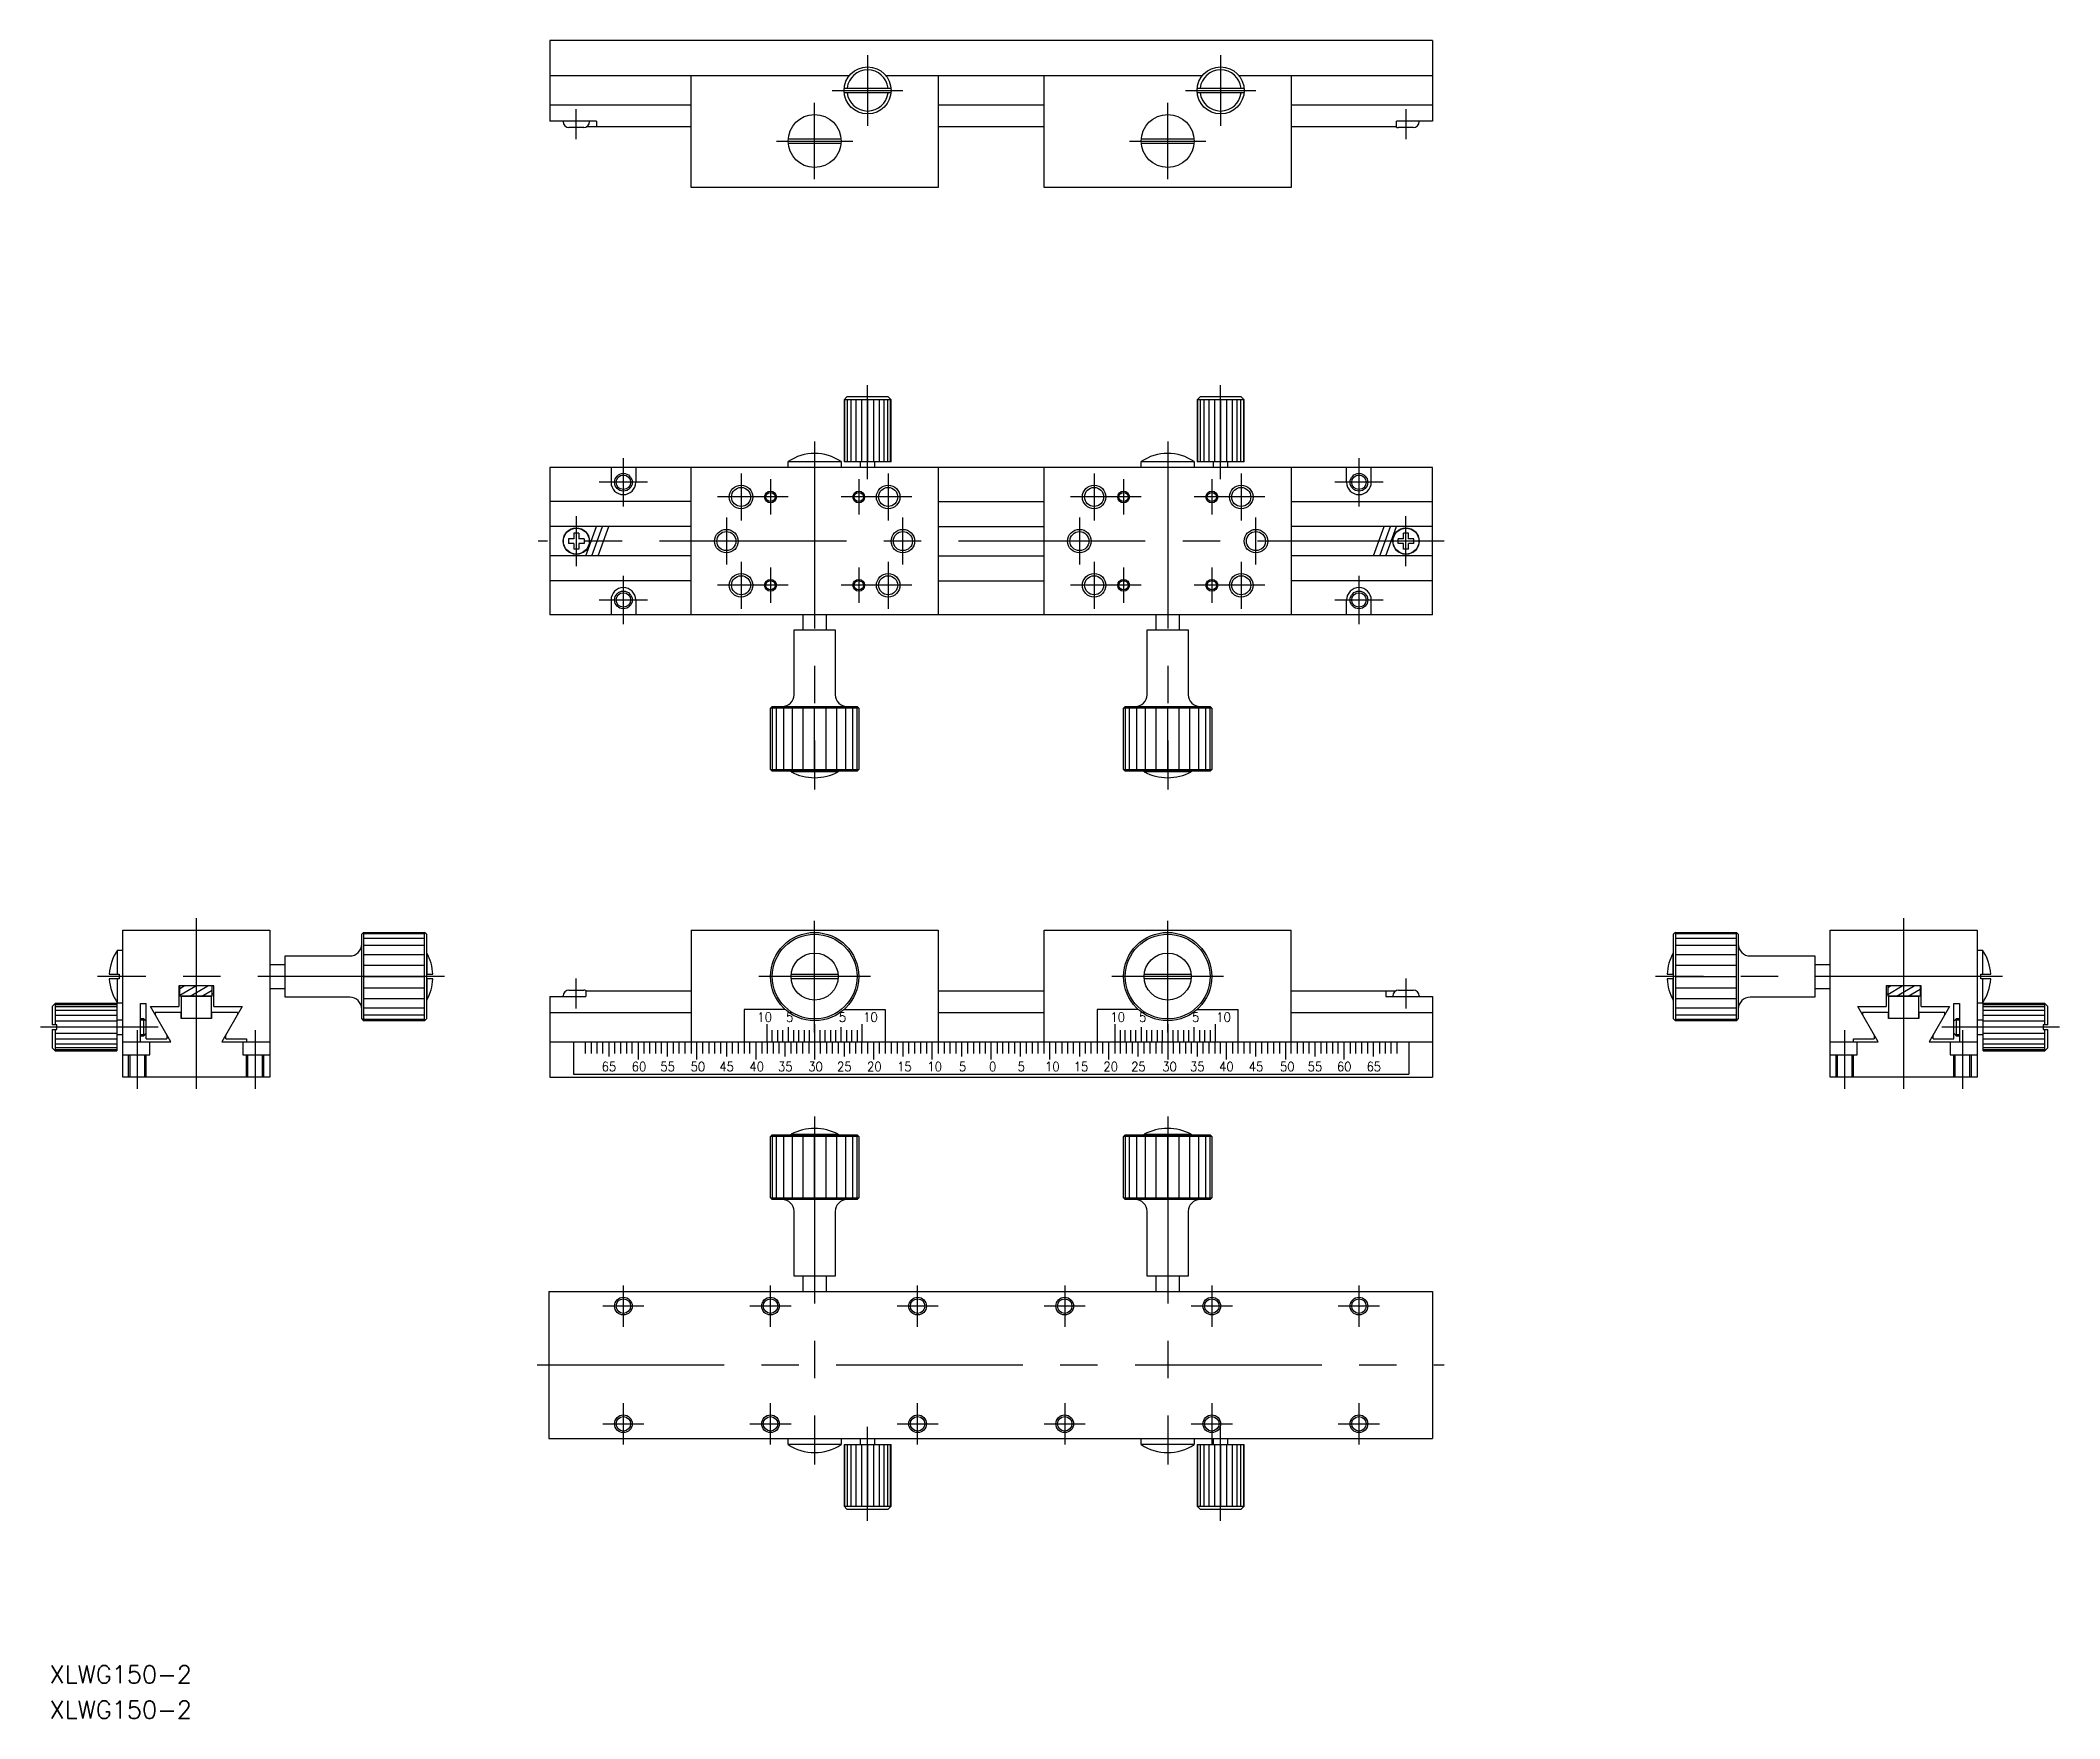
# Model space of a CAD drawing. Extents: x -162 to 182, y -109 to 176.
import ezdxf

# ---------------------------------------------------------------- set-up
doc = ezdxf.new("R2010")
doc.units = 0
doc.linetypes.add('CENTER', pattern=[50.8, 31.75, -6.35, 6.35, -6.35])
doc.linetypes.add('DASHED', pattern=[19.05, 12.7, -6.35])
doc.layers.get('0').update_dxf_attribs({"linetype": 'CONTINUOUS'})
doc.layers.add('CENTER', color=1, linetype='CONTINUOUS')
doc.styles.add('CONVERTER_1', font='txt.shx', dxfattribs={"width": 0.9})
doc.styles.get("Standard").update_dxf_attribs({"font": 'txt.shx', "height": 3, "bigfont": 'bigfont.shx'})

# ---------------------------------------------------------------- blocks, each defined once
blk = doc.blocks.new('*U2')
at = {"color": 7, "linetype": 'CONTINUOUS'}
blk.add_text('XLWG150-2', height=3, dxfattribs=at).set_placement((-160, -103))
blk = doc.blocks.new('*U3')
at = {"color": 7, "linetype": 'CONTINUOUS'}
blk.add_text('XLWG150-2', height=3, dxfattribs=at).set_placement((-160, -109))
blk = doc.blocks.new('*U4')
at = {"color": 7, "linetype": 'CONTINUOUS', "style": 'CONVERTER_1', "width": 0.9}
blk.add_text('65', height=1.6, dxfattribs=at).set_placement((-66.2, 1))
blk = doc.blocks.new('*U5')
at = {"color": 7, "linetype": 'CONTINUOUS', "style": 'CONVERTER_1', "width": 0.9}
blk.add_text('60', height=1.6, dxfattribs=at).set_placement((-61.08, 1))
blk = doc.blocks.new('*U6')
at = {"color": 7, "linetype": 'CONTINUOUS', "style": 'CONVERTER_1', "width": 0.9}
blk.add_text('55', height=1.6, dxfattribs=at).set_placement((-56.2, 1))
blk = doc.blocks.new('*U7')
at = {"color": 7, "linetype": 'CONTINUOUS', "style": 'CONVERTER_1', "width": 0.9}
blk.add_text('50', height=1.6, dxfattribs=at).set_placement((-51.08, 1))
blk = doc.blocks.new('*U8')
at = {"color": 7, "linetype": 'CONTINUOUS', "style": 'CONVERTER_1', "width": 0.9}
blk.add_text('15', height=1.6, dxfattribs=at).set_placement((14.04, 1))
blk = doc.blocks.new('*U9')
at = {"color": 7, "linetype": 'CONTINUOUS', "style": 'CONVERTER_1', "width": 0.9}
blk.add_text('15', height=1.6, dxfattribs=at).set_placement((-15.96, 1))
blk = doc.blocks.new('*U10')
at = {"color": 7, "linetype": 'CONTINUOUS', "style": 'CONVERTER_1', "width": 0.9}
blk.add_text('35', height=1.6, dxfattribs=at).set_placement((-36.2, 1))
blk = doc.blocks.new('*U11')
at = {"color": 7, "linetype": 'CONTINUOUS', "style": 'CONVERTER_1', "width": 0.9}
blk.add_text('40', height=1.6, dxfattribs=at).set_placement((-41.08, 1))
blk = doc.blocks.new('*U12')
at = {"color": 7, "linetype": 'CONTINUOUS', "style": 'CONVERTER_1', "width": 0.9}
blk.add_text('45', height=1.6, dxfattribs=at).set_placement((-46.2, 1))
blk = doc.blocks.new('*U13')
at = {"color": 7, "linetype": 'CONTINUOUS', "style": 'CONVERTER_1', "width": 0.9}
blk.add_text('20', height=1.6, dxfattribs=at).set_placement((-21.08, 1))
blk = doc.blocks.new('*U14')
at = {"color": 7, "linetype": 'CONTINUOUS', "style": 'CONVERTER_1', "width": 0.9}
blk.add_text('25', height=1.6, dxfattribs=at).set_placement((-26.2, 1))
blk = doc.blocks.new('*U15')
at = {"color": 7, "linetype": 'CONTINUOUS', "style": 'CONVERTER_1', "width": 0.9}
blk.add_text('30', height=1.6, dxfattribs=at).set_placement((-31.08, 1))
blk = doc.blocks.new('*U16')
at = {"color": 7, "linetype": 'CONTINUOUS', "style": 'CONVERTER_1', "width": 0.9}
blk.add_text('5', height=1.6, dxfattribs=at).set_placement((-5.48, 1))
blk = doc.blocks.new('*U17')
at = {"color": 7, "linetype": 'CONTINUOUS', "style": 'CONVERTER_1', "width": 0.9}
blk.add_text('10', height=1.6, dxfattribs=at).set_placement((-10.84, 1))
blk = doc.blocks.new('*U18')
at = {"color": 7, "linetype": 'CONTINUOUS', "style": 'CONVERTER_1', "width": 0.9}
blk.add_text('0', height=1.6, dxfattribs=at).set_placement((-0.36, 1))
blk = doc.blocks.new('*U19')
at = {"color": 7, "linetype": 'CONTINUOUS', "style": 'CONVERTER_1', "width": 0.9}
blk.add_text('5', height=1.6, dxfattribs=at).set_placement((4.52, 1))
blk = doc.blocks.new('*U20')
at = {"color": 7, "linetype": 'CONTINUOUS', "style": 'CONVERTER_1', "width": 0.9}
blk.add_text('10', height=1.6, dxfattribs=at).set_placement((9.16, 1))
blk = doc.blocks.new('*U21')
at = {"color": 7, "linetype": 'CONTINUOUS', "style": 'CONVERTER_1', "width": 0.9}
blk.add_text('45', height=1.6, dxfattribs=at).set_placement((43.8, 1))
blk = doc.blocks.new('*U22')
at = {"color": 7, "linetype": 'CONTINUOUS', "style": 'CONVERTER_1', "width": 0.9}
blk.add_text('30', height=1.6, dxfattribs=at).set_placement((29.08, 1))
blk = doc.blocks.new('*U23')
at = {"color": 7, "linetype": 'CONTINUOUS', "style": 'CONVERTER_1', "width": 0.9}
blk.add_text('25', height=1.6, dxfattribs=at).set_placement((23.8, 1))
blk = doc.blocks.new('*U24')
at = {"color": 7, "linetype": 'CONTINUOUS', "style": 'CONVERTER_1', "width": 0.9}
blk.add_text('20', height=1.6, dxfattribs=at).set_placement((19.08, 1))
blk = doc.blocks.new('*U25')
at = {"color": 7, "linetype": 'CONTINUOUS', "style": 'CONVERTER_1', "width": 0.9}
blk.add_text('35', height=1.6, dxfattribs=at).set_placement((33.8, 1))
blk = doc.blocks.new('*U26')
at = {"color": 7, "linetype": 'CONTINUOUS', "style": 'CONVERTER_1', "width": 0.9}
blk.add_text('40', height=1.6, dxfattribs=at).set_placement((38.76, 1))
blk = doc.blocks.new('*U27')
at = {"color": 7, "linetype": 'CONTINUOUS', "style": 'CONVERTER_1', "width": 0.9}
blk.add_text('60', height=1.6, dxfattribs=at).set_placement((58.76, 1))
blk = doc.blocks.new('*U28')
at = {"color": 7, "linetype": 'CONTINUOUS', "style": 'CONVERTER_1', "width": 0.9}
blk.add_text('50', height=1.6, dxfattribs=at).set_placement((49.08, 1))
blk = doc.blocks.new('*U29')
at = {"color": 7, "linetype": 'CONTINUOUS', "style": 'CONVERTER_1', "width": 0.9}
blk.add_text('55', height=1.6, dxfattribs=at).set_placement((53.8, 1))
blk = doc.blocks.new('*U30')
at = {"color": 7, "linetype": 'CONTINUOUS', "style": 'CONVERTER_1', "width": 0.9}
blk.add_text('65', height=1.6, dxfattribs=at).set_placement((63.8, 1))
blk = doc.blocks.new('*U31')
at = {"color": 7, "linetype": 'CONTINUOUS', "style": 'CONVERTER_1', "width": 0.9}
blk.add_text('10', height=1.6, dxfattribs=at).set_placement((-21.74, 9.4))
blk = doc.blocks.new('*U32')
at = {"color": 7, "linetype": 'CONTINUOUS', "style": 'CONVERTER_1', "width": 0.9}
blk.add_text('5', height=1.6, dxfattribs=at).set_placement((-25.88, 9.4))
blk = doc.blocks.new('*U33')
at = {"color": 7, "linetype": 'CONTINUOUS', "style": 'CONVERTER_1', "width": 0.9}
blk.add_text('5', height=1.6, dxfattribs=at).set_placement((-34.88, 9.4))
blk = doc.blocks.new('*U34')
at = {"color": 7, "linetype": 'CONTINUOUS', "style": 'CONVERTER_1', "width": 0.9}
blk.add_text('10', height=1.6, dxfattribs=at).set_placement((-39.74, 9.4))
blk = doc.blocks.new('*U35')
at = {"color": 7, "linetype": 'CONTINUOUS', "style": 'CONVERTER_1', "width": 0.9}
blk.add_text('10', height=1.6, dxfattribs=at).set_placement((20.26, 9.4))
blk = doc.blocks.new('*U36')
at = {"color": 7, "linetype": 'CONTINUOUS', "style": 'CONVERTER_1', "width": 0.9}
blk.add_text('5', height=1.6, dxfattribs=at).set_placement((25.12, 9.4))
blk = doc.blocks.new('*U37')
at = {"color": 7, "linetype": 'CONTINUOUS', "style": 'CONVERTER_1', "width": 0.9}
blk.add_text('5', height=1.6, dxfattribs=at).set_placement((34.12, 9.4))
blk = doc.blocks.new('*U38')
at = {"color": 7, "linetype": 'CONTINUOUS', "style": 'CONVERTER_1', "width": 0.9}
blk.add_text('10', height=1.6, dxfattribs=at).set_placement((38.26, 9.4))

msp = doc.modelspace()

# ---------------------------------------------------------------- linework, layer by layer
at = {"color": 7, "linetype": 'CONTINUOUS'}
for p, q in [((75, 176.19), (-75, 176.19)), ((-75, 176.19), (-75, 162.49)), ((75, 176.19), (75, 162.49)), ((-24.12, 170.19), (-75, 170.19)), ((-51, 151.19), (-51, 170.19)), ((35.88, 170.19), (-17.88, 170.19)), ((-9, 170.19), (-9, 151.19)), ((9, 151.19), (9, 170.19)), ((75, 170.19), (42.12, 170.19)), ((51, 170.19), (51, 151.19)), ((-51, 165.19), (-75, 165.19)), ((-24.98, 168.09), (-17.02, 168.09)), ((-17.02, 167.29), (-24.98, 167.29)), ((9, 165.19), (-9, 165.19)), ((35.02, 168.09), (42.98, 168.09)), ((42.98, 167.29), (35.02, 167.29)), ((75, 165.19), (51, 165.19)), ((-67.09, 162.49), (-75, 162.49)), ((-72.75, 162.39), (-72.75, 162.49)), ((-69.25, 161.39), (-71.75, 161.39)), ((-51, 161.49), (-68.81, 161.49)), ((-68.25, 162.39), (-68.25, 162.49)), ((-67.09, 162.49), (-67.09, 161.49)), ((9, 161.49), (-9, 161.49)), ((68.91, 161.49), (51, 161.49)), ((75, 162.49), (68.91, 162.49)), ((68.91, 161.49), (68.91, 162.49)), ((71.75, 161.39), (69.25, 161.39)), ((72.75, 162.49), (72.75, 162.39)), ((-34.48, 159.49), (-25.52, 159.49)), ((-25.52, 158.69), (-34.48, 158.69)), ((25.52, 159.49), (34.48, 159.49)), ((34.48, 158.69), (25.52, 158.69)), ((-9, 151.19), (-51, 151.19)), ((51, 151.19), (9, 151.19)), ((-25, 115.1), (-24.5, 115.6)), ((-25, 115.1), (-25, 104.6)), ((-17, 115.1), (-25, 115.1)), ((-24.86, 104.6), (-24.86, 115.1)), ((-17.5, 115.6), (-24.5, 115.6)), ((-24.46, 115.1), (-24.46, 104.6)), ((-23.83, 115.1), (-23.83, 104.6)), ((-23, 115.1), (-23, 104.6)), ((-22.04, 115.1), (-22.04, 104.6)), ((-21, 115.1), (-21, 104.6)), ((-19.96, 104.6), (-19.96, 115.1)), ((-19, 104.6), (-19, 115.1)), ((-18.17, 104.6), (-18.17, 115.1)), ((-17.54, 104.6), (-17.54, 115.1)), ((-17.5, 115.6), (-17, 115.1)), ((-17.14, 115.1), (-17.14, 104.6)), ((-17, 104.6), (-17, 115.1)), ((35, 115.1), (35.5, 115.6)), ((35, 115.1), (35, 104.6)), ((43, 115.1), (35, 115.1)), ((35.14, 104.6), (35.14, 115.1)), ((42.5, 115.6), (35.5, 115.6)), ((35.54, 115.1), (35.54, 104.6)), ((36.17, 115.1), (36.17, 104.6)), ((37, 115.1), (37, 104.6)), ((37.96, 115.1), (37.96, 104.6)), ((39, 115.1), (39, 104.6)), ((40.04, 104.6), (40.04, 115.1)), ((41, 104.6), (41, 115.1)), ((41.83, 104.6), (41.83, 115.1)), ((42.46, 104.6), (42.46, 115.1)), ((42.5, 115.6), (43, 115.1)), ((42.86, 115.1), (42.86, 104.6)), ((43, 104.6), (43, 115.1)), ((75, 103.6), (-75, 103.6)), ((-75, 103.6), (-75, 78.6)), ((-64.6, 103.6), (-64.6, 101.1)), ((-60.4, 103.6), (-60.4, 101.1)), ((-51, 78.6), (-51, 103.6)), ((-34.5, 104.61), (-25.5, 104.61)), ((-34.5, 103.6), (-34.5, 104.61)), ((-25.5, 104.61), (-25.5, 103.6)), ((-17, 104.6), (-25, 104.6)), ((-22.22, 103.6), (-22.22, 104.6)), ((-19.77, 103.6), (-19.77, 104.6)), ((-9, 103.6), (-9, 78.6)), ((9, 78.6), (9, 103.6)), ((25.5, 104.61), (34.5, 104.61)), ((25.5, 103.6), (25.5, 104.61)), ((34.5, 104.61), (34.5, 103.6)), ((43, 104.6), (35, 104.6)), ((37.78, 103.6), (37.78, 104.6)), ((40.23, 103.6), (40.23, 104.6)), ((51, 103.6), (51, 78.6)), ((60.4, 101.1), (60.4, 103.6)), ((64.6, 101.1), (64.6, 103.6)), ((75, 78.6), (75, 103.6)), ((-51, 97.85), (-75, 97.85)), ((-9, 97.85), (9, 97.85)), ((51, 97.85), (75, 97.85)), ((-51, 93.6), (-75, 93.6)), ((-68.91, 88.6), (-67.09, 93.6)), ((-67.85, 88.6), (-66.03, 93.6)), ((-66.78, 88.6), (-64.96, 93.6)), ((-9, 93.6), (9, 93.6)), ((75, 93.6), (51, 93.6)), ((64.96, 88.6), (66.78, 93.6)), ((66.03, 88.6), (67.85, 93.6)), ((67.09, 88.6), (68.91, 93.6)), ((-71.85, 91.5), (-71.85, 90.7)), ((-70.9, 91.5), (-71.85, 91.5)), ((-70.9, 90.7), (-71.85, 90.7)), ((-70.1, 92.45), (-70.9, 92.45)), ((-70.9, 92.45), (-70.9, 91.5)), ((-70.9, 90.7), (-70.9, 89.75)), ((-70.1, 89.75), (-70.9, 89.75)), ((-70.1, 92.45), (-70.1, 91.5)), ((-69.15, 91.5), (-70.1, 91.5)), ((-70.1, 90.7), (-70.1, 89.75)), ((-69.15, 90.7), (-70.1, 90.7)), ((-69.15, 91.5), (-69.15, 90.7)), ((70.1, 91.5), (69.15, 91.5)), ((69.15, 90.7), (69.15, 91.5)), ((70.1, 90.7), (69.15, 90.7)), ((70.1, 91.5), (70.1, 92.45)), ((70.9, 92.45), (70.1, 92.45)), ((70.1, 89.75), (70.1, 90.7)), ((70.9, 89.75), (70.1, 89.75)), ((70.9, 91.5), (70.9, 92.45)), ((71.85, 91.5), (70.9, 91.5)), ((70.9, 89.75), (70.9, 90.7)), ((71.85, 90.7), (70.9, 90.7)), ((71.85, 90.7), (71.85, 91.5)), ((-51, 88.6), (-75, 88.6)), ((-9, 88.6), (9, 88.6)), ((75, 88.6), (51, 88.6)), ((-51, 84.35), (-75, 84.35)), ((-9, 84.35), (9, 84.35)), ((75, 84.35), (51, 84.35)), ((-64.6, 81.1), (-64.6, 78.6)), ((-60.4, 81.1), (-60.4, 78.6)), ((60.4, 78.6), (60.4, 81.1)), ((64.6, 78.6), (64.6, 81.1)), ((75, 78.6), (-75, 78.6)), ((-33.5, 65), (-33.5, 76)), ((-33.5, 76), (-26.5, 76)), ((-32, 78.6), (-32, 76)), ((-28, 76), (-28, 78.6)), ((-26.5, 76), (-26.5, 65)), ((26.5, 65), (26.5, 76)), ((26.5, 76), (33.5, 76)), ((28, 78.6), (28, 76)), ((32, 76), (32, 78.6)), ((33.5, 76), (33.5, 65)), ((-37.2, 63), (-37.5, 62.7)), ((-22.5, 62.7), (-37.5, 62.7)), ((-37.5, 52.3), (-37.5, 62.7)), ((-37.24, 62.7), (-37.24, 52.3)), ((-37.2, 63), (-22.8, 63)), ((-36.5, 52.3), (-36.5, 62.7)), ((-35.3, 62.7), (-35.3, 52.3)), ((-33.75, 52.3), (-33.75, 62.7)), ((-31.94, 52.3), (-31.94, 62.7)), ((-30, 52.3), (-30, 62.7)), ((-28.06, 52.3), (-28.06, 62.7)), ((-26.25, 52.3), (-26.25, 62.7)), ((-24.7, 52.3), (-24.7, 62.7)), ((-23.5, 52.3), (-23.5, 62.7)), ((-22.5, 62.7), (-22.8, 63)), ((-22.76, 52.3), (-22.76, 62.7)), ((-22.5, 62.7), (-22.5, 52.3)), ((22.8, 63), (22.5, 62.7)), ((22.5, 52.3), (22.5, 62.7)), ((37.5, 62.7), (22.5, 62.7)), ((22.76, 62.7), (22.76, 52.3)), ((22.8, 63), (37.2, 63)), ((23.5, 52.3), (23.5, 62.7)), ((24.7, 62.7), (24.7, 52.3)), ((26.25, 52.3), (26.25, 62.7)), ((28.06, 52.3), (28.06, 62.7)), ((30, 52.3), (30, 62.7)), ((31.94, 52.3), (31.94, 62.7)), ((33.75, 52.3), (33.75, 62.7)), ((35.3, 52.3), (35.3, 62.7)), ((36.5, 52.3), (36.5, 62.7)), ((37.5, 62.7), (37.2, 63)), ((37.24, 52.3), (37.24, 62.7)), ((37.5, 62.7), (37.5, 52.3)), ((-37.5, 52.3), (-22.5, 52.3)), ((-37.5, 52.3), (-37.2, 52)), ((-22.8, 52), (-37.2, 52)), ((-34, 51.9), (-34, 52)), ((-26, 51.9), (-34, 51.9)), ((-26, 52), (-26, 51.9)), ((-22.5, 52.3), (-22.8, 52)), ((22.5, 52.3), (37.5, 52.3)), ((22.5, 52.3), (22.8, 52)), ((37.2, 52), (22.8, 52)), ((26, 51.9), (26, 52)), ((34, 51.9), (26, 51.9)), ((34, 52), (34, 51.9)), ((37.5, 52.3), (37.2, 52)), ((-147.58, 25), (-122.58, 25)), ((-147.58, 0), (-147.58, 25)), ((-122.58, 25), (-122.58, 0)), ((-106.98, 24.3), (-106.68, 24.6)), ((-106.98, 9.9), (-106.98, 24.3)), ((-106.68, 24.6), (-96.28, 24.6)), ((-106.68, 24.6), (-106.68, 9.6)), ((-96.28, 24.34), (-106.68, 24.34)), ((-96.28, 9.6), (-96.28, 24.6)), ((-95.98, 24.3), (-96.28, 24.6)), ((-95.98, 24.3), (-95.98, 9.9)), ((-51, 25), (-51, 4)), ((-51, 25), (-9, 25)), ((-9, 25), (-9, 4)), ((9, 25), (51, 25)), ((9, 4), (9, 25)), ((51, 4), (51, 25)), ((116.28, 24.6), (115.98, 24.3)), ((115.98, 9.9), (115.98, 24.3)), ((116.28, 24.6), (116.28, 9.6)), ((116.28, 24.6), (126.68, 24.6)), ((126.68, 24.34), (116.28, 24.34)), ((126.68, 9.6), (126.68, 24.6)), ((126.68, 24.6), (126.98, 24.3)), ((126.98, 24.3), (126.98, 9.9)), ((142.58, 0), (142.58, 25)), ((142.58, 25), (167.58, 25)), ((167.58, 25), (167.58, 0)), ((-148.5, 17.5), (-148.5, 21.6)), ((-148.5, 21.6), (-147.58, 21.6)), ((-119.98, 13.6), (-119.98, 20.6)), ((-119.98, 20.6), (-108.98, 20.6)), ((-106.68, 23.6), (-96.28, 23.6)), ((-96.28, 22.4), (-106.68, 22.4)), ((-106.68, 20.85), (-96.28, 20.85)), ((-95.98, 21.1), (-95.88, 21.1)), ((-95.88, 21.1), (-95.88, 17.5)), ((115.88, 17.5), (115.88, 21.1)), ((115.88, 21.1), (115.98, 21.1)), ((116.28, 23.6), (126.68, 23.6)), ((126.68, 22.4), (116.28, 22.4)), ((116.28, 20.85), (126.68, 20.85)), ((128.98, 20.6), (139.98, 20.6)), ((139.98, 20.6), (139.98, 13.6)), ((167.58, 21.6), (168.5, 21.6)), ((168.5, 21.6), (168.5, 17.5)), ((-149.87, 17.5), (-148.18, 17.5)), ((-148.18, 17.5), (-148.18, 16.7)), ((-119.98, 19.1), (-122.58, 19.1)), ((-106.68, 19.04), (-96.28, 19.04)), ((-95.98, 17.5), (-94.89, 17.5)), ((-33.98, 17.5), (-26.02, 17.5)), ((26.02, 17.5), (33.98, 17.5)), ((114.89, 17.5), (115.98, 17.5)), ((116.28, 19.04), (126.68, 19.04)), ((142.58, 19.1), (139.98, 19.1)), ((168.18, 17.5), (169.87, 17.5)), ((168.18, 16.7), (168.18, 17.5)), ((-148.18, 16.7), (-149.87, 16.7)), ((-148.5, 12.6), (-148.5, 16.7)), ((-138.08, 15.5), (-138.08, 12)), ((-132.08, 15.5), (-138.08, 15.5)), ((-137.88, 14.1), (-138.08, 14.1)), ((-137.88, 13.78), (-137.88, 15.5)), ((-132.38, 13.78), (-137.88, 13.78)), ((-137.58, 10), (-137.58, 13.78)), ((-132.58, 13.78), (-132.58, 10)), ((-132.38, 13.78), (-132.38, 15.5)), ((-132.08, 14.1), (-132.38, 14.1)), ((-132.08, 12), (-132.08, 15.5)), ((-122.58, 15.1), (-119.98, 15.1)), ((-106.68, 17.1), (-96.28, 17.1)), ((-106.68, 15.16), (-96.28, 15.16)), ((-94.89, 16.7), (-95.98, 16.7)), ((-95.88, 16.7), (-95.88, 13.1)), ((-72.75, 13.7), (-72.75, 13.8)), ((-71.75, 14.8), (-69.25, 14.8)), ((-68.91, 14.7), (-51, 14.7)), ((-68.91, 14.7), (-68.91, 13.7)), ((-26.02, 16.7), (-33.98, 16.7)), ((-9, 14.7), (9, 14.7)), ((33.98, 16.7), (26.02, 16.7)), ((51, 14.7), (68.81, 14.7)), ((67.09, 14.7), (67.09, 13.7)), ((68.25, 13.8), (68.25, 13.7)), ((69.25, 14.8), (71.75, 14.8)), ((72.75, 13.8), (72.75, 13.7)), ((115.98, 16.7), (114.89, 16.7)), ((115.88, 13.1), (115.88, 16.7)), ((116.28, 17.1), (126.68, 17.1)), ((116.28, 15.16), (126.68, 15.16)), ((139.98, 15.1), (142.58, 15.1)), ((152.08, 15.5), (152.08, 12)), ((158.08, 15.5), (152.08, 15.5)), ((152.38, 14.1), (152.08, 14.1)), ((152.38, 15.5), (152.38, 13.78)), ((157.88, 13.78), (152.38, 13.78)), ((152.58, 10), (152.58, 13.78)), ((157.58, 13.78), (157.58, 10)), ((157.88, 15.5), (157.88, 13.78)), ((158.08, 14.1), (157.88, 14.1)), ((158.08, 12), (158.08, 15.5)), ((169.87, 16.7), (168.18, 16.7)), ((168.5, 16.7), (168.5, 12.6)), ((-159.58, 12), (-159.08, 12.5)), ((-159.58, 12), (-159.58, 8.9)), ((-148.58, 12.5), (-159.08, 12.5)), ((-159.08, 12.5), (-159.08, 8.9)), ((-159.08, 12.36), (-148.58, 12.36)), ((-148.58, 11.96), (-159.08, 11.96)), ((-148.58, 11.33), (-159.08, 11.33)), ((-148.58, 10.5), (-159.08, 10.5)), ((-148.58, 12.5), (-148.58, 4.5)), ((-147.58, 12.6), (-148.5, 12.6)), ((-144.58, 6), (-144.58, 12.5)), ((-144.58, 12.5), (-143.58, 12.5)), ((-143.58, 6.5), (-143.58, 12.5)), ((-139.4, 6), (-142.86, 12)), ((-142.86, 12), (-138.08, 12)), ((-142.08, 11), (-142.08, 10.65)), ((-137.68, 11), (-142.08, 11)), ((-137.68, 10), (-137.68, 11)), ((-132.58, 13.7), (-137.58, 13.7)), ((-128.08, 11), (-132.48, 11)), ((-132.48, 11), (-132.48, 10)), ((-132.08, 12), (-127.31, 12)), ((-127.31, 12), (-130.77, 6)), ((-128.08, 11), (-128.08, 10.65)), ((-108.98, 13.6), (-119.98, 13.6)), ((-106.68, 13.35), (-96.28, 13.35)), ((-106.68, 11.8), (-96.28, 11.8)), ((-106.68, 10.6), (-96.28, 10.6)), ((-95.88, 13.1), (-95.98, 13.1)), ((-75, 13.7), (-75, 0)), ((-75, 13.7), (-68.91, 13.7)), ((-75, 11), (-51, 11)), ((-34.99, 11.5), (-42, 11.5)), ((-42, 11.5), (-42, 4)), ((-25.01, 11.5), (-18, 11.5)), ((-18, 11.5), (-18, 4)), ((-9, 11), (9, 11)), ((18, 11.5), (18, 4)), ((25.01, 11.5), (18, 11.5)), ((34.99, 11.5), (42, 11.5)), ((42, 4), (42, 11.5)), ((51, 11), (75, 11)), ((67.09, 13.7), (75, 13.7)), ((75, 13.7), (75, 0)), ((115.98, 13.1), (115.88, 13.1)), ((116.28, 13.35), (126.68, 13.35)), ((116.28, 11.8), (126.68, 11.8)), ((116.28, 10.6), (126.68, 10.6)), ((139.98, 13.6), (128.98, 13.6)), ((147.31, 12), (152.08, 12)), ((150.77, 6), (147.31, 12)), ((152.48, 11), (148.08, 11)), ((148.08, 11), (148.08, 10.65)), ((152.48, 10), (152.48, 11)), ((157.58, 13.7), (152.58, 13.7)), ((157.68, 11), (157.68, 10)), ((162.08, 11), (157.68, 11)), ((158.08, 12), (162.86, 12)), ((162.86, 12), (159.4, 6)), ((162.08, 10.65), (162.08, 11)), ((163.58, 6.5), (163.58, 12.5)), ((163.58, 12.5), (164.58, 12.5)), ((164.58, 12.5), (164.58, 6)), ((168.5, 12.6), (167.58, 12.6)), ((179.08, 12.5), (168.58, 12.5)), ((168.58, 4.5), (168.58, 12.5)), ((168.58, 12.36), (179.08, 12.36)), ((179.08, 11.96), (168.58, 11.96)), ((179.08, 11.33), (168.58, 11.33)), ((179.08, 10.5), (168.58, 10.5)), ((179.08, 12.5), (179.58, 12)), ((179.08, 8.9), (179.08, 12.5)), ((179.58, 8.9), (179.58, 12)), ((-158.78, 8.9), (-159.58, 8.9)), ((-159.58, 8.1), (-159.58, 5)), ((-159.58, 8.1), (-158.78, 8.1)), ((-148.58, 9.54), (-159.08, 9.54)), ((-159.08, 8.1), (-159.08, 4.5)), ((-159.08, 7.46), (-148.58, 7.46)), ((-158.78, 8.1), (-158.78, 8.9)), ((-148.58, 8.5), (-158.78, 8.5)), ((-148.58, 9.72), (-147.58, 9.72)), ((-148.58, 7.28), (-147.58, 7.28)), ((-144.58, 10), (-144.08, 10)), ((-144.08, 7), (-144.58, 7)), ((-144.08, 10), (-144.08, 7)), ((-144.08, 10), (-143.58, 9.5)), ((-143.58, 7.5), (-144.08, 7)), ((-140.08, 7.19), (-140.08, 6.5)), ((-132.48, 10), (-137.68, 10)), ((-130.08, 6.5), (-130.08, 7.19)), ((-106.98, 9.9), (-106.68, 9.6)), ((-106.68, 9.86), (-96.28, 9.86)), ((-96.28, 9.6), (-106.68, 9.6)), ((-95.98, 9.9), (-96.28, 9.6)), ((-38.1, 9), (-38.1, 6)), ((-37.2, 6), (-37.2, 8)), ((-36.3, 8), (-36.3, 6)), ((-35.4, 6), (-35.4, 8)), ((-34.5, 8.5), (-34.5, 6)), ((-33.6, 8), (-33.6, 6)), ((-32.7, 6), (-32.7, 8)), ((-31.8, 8), (-31.8, 6)), ((-30.9, 6), (-30.9, 8)), ((-30, 9), (-30, 3)), ((-29.1, 8), (-29.1, 6)), ((-28.2, 6), (-28.2, 8)), ((-27.3, 8), (-27.3, 6)), ((-26.4, 6), (-26.4, 8)), ((-25.5, 6), (-25.5, 8.5)), ((-24.6, 8), (-24.6, 6)), ((-23.7, 6), (-23.7, 8)), ((-22.8, 8), (-22.8, 6)), ((-21.9, 6), (-21.9, 9)), ((21, 9), (21, 4)), ((21.9, 8), (21.9, 6)), ((22.8, 6), (22.8, 8)), ((23.7, 8), (23.7, 6)), ((24.6, 6), (24.6, 8)), ((25.5, 8.5), (25.5, 6)), ((26.4, 8), (26.4, 6)), ((27.3, 6), (27.3, 8)), ((28.2, 8), (28.2, 6)), ((29.1, 6), (29.1, 8)), ((30, 9), (30, 3)), ((30.9, 8), (30.9, 6)), ((31.8, 6), (31.8, 8)), ((32.7, 8), (32.7, 6)), ((33.6, 6), (33.6, 8)), ((34.5, 6), (34.5, 8.5)), ((35.4, 8), (35.4, 6)), ((36.3, 6), (36.3, 8)), ((37.2, 8), (37.2, 6)), ((38.1, 6), (38.1, 9)), ((116.28, 9.6), (115.98, 9.9)), ((116.28, 9.86), (126.68, 9.86)), ((126.68, 9.6), (116.28, 9.6)), ((126.68, 9.6), (126.98, 9.9)), ((150.08, 7.19), (150.08, 6.5)), ((157.68, 10), (152.48, 10)), ((160.08, 6.5), (160.08, 7.19)), ((163.58, 9.5), (164.08, 10)), ((164.08, 7), (163.58, 7.5)), ((164.08, 7), (164.08, 10)), ((164.08, 10), (164.58, 10)), ((164.58, 7), (164.08, 7)), ((167.58, 9.72), (168.58, 9.72)), ((167.58, 7.28), (168.58, 7.28)), ((179.08, 9.54), (168.58, 9.54)), ((178.78, 8.5), (168.58, 8.5)), ((168.58, 7.46), (179.08, 7.46)), ((179.58, 8.9), (178.78, 8.9)), ((178.78, 8.9), (178.78, 8.1)), ((178.78, 8.1), (179.58, 8.1)), ((179.08, 4.5), (179.08, 8.1)), ((179.58, 5), (179.58, 8.1)), ((-159.08, 4.5), (-159.58, 5)), ((-159.08, 6.5), (-148.58, 6.5)), ((-159.08, 5.67), (-148.58, 5.67)), ((-159.08, 5.04), (-148.58, 5.04)), ((-148.58, 4.64), (-159.08, 4.64)), ((-159.08, 4.5), (-148.58, 4.5)), ((-147.58, 6), (-139.4, 6)), ((-143.58, 6.5), (-140.08, 6.5)), ((-130.77, 6), (-122.58, 6)), ((-130.08, 6.5), (-126.58, 6.5)), ((-126.58, 6.5), (-126.58, 6)), ((-75, 6), (75, 6)), ((-71, 6), (-71, 0.5)), ((-69, 6), (-69, 4)), ((-68, 6), (-68, 4)), ((-67, 6), (-67, 4)), ((-66, 4), (-66, 6)), ((-65, 6), (-65, 3.5)), ((-64, 6), (-64, 4)), ((-63, 6), (-63, 4)), ((-62, 6), (-62, 4)), ((-61, 4), (-61, 6)), ((-60, 6), (-60, 3)), ((-59, 6), (-59, 4)), ((-58, 4), (-58, 6)), ((-57, 4), (-57, 6)), ((-56, 4), (-56, 6)), ((-55, 3.5), (-55, 6)), ((-54, 4), (-54, 6)), ((-53, 4), (-53, 6)), ((-52, 4), (-52, 6)), ((-50, 3), (-50, 6)), ((-49, 4), (-49, 6)), ((-48, 6), (-48, 4)), ((-47, 6), (-47, 4)), ((-46, 6), (-46, 4)), ((-45, 6), (-45, 3.5)), ((-44, 6), (-44, 4)), ((-43, 6), (-43, 4)), ((-41, 4), (-41, 6)), ((-40, 6), (-40, 3)), ((-39, 6), (-39, 4)), ((-38, 4), (-38, 6)), ((-37, 4), (-37, 6)), ((-36, 4), (-36, 6)), ((-35, 3.5), (-35, 6)), ((-34, 4), (-34, 6)), ((-33, 4), (-33, 6)), ((-32, 4), (-32, 6)), ((-31, 6), (-31, 4)), ((-29, 4), (-29, 6)), ((-28, 6), (-28, 4)), ((-27, 6), (-27, 4)), ((-26, 6), (-26, 4)), ((-25, 6), (-25, 3.5)), ((-24, 4), (-24, 6)), ((-23, 4), (-23, 6)), ((-22, 4), (-22, 6)), ((-21, 6), (-21, 4)), ((-20, 6), (-20, 3)), ((-19, 4), (-19, 6)), ((-17, 6), (-17, 4)), ((-16, 6), (-16, 4)), ((-15, 6), (-15, 3.5)), ((-14, 4), (-14, 6)), ((-13, 6), (-13, 4)), ((-12, 6), (-12, 4)), ((-11, 6), (-11, 4)), ((-10, 3), (-10, 6)), ((-8, 6), (-8, 4)), ((-7, 6), (-7, 4)), ((-6, 6), (-6, 4)), ((-5, 3.5), (-5, 6)), ((-4, 6), (-4, 4)), ((-3, 6), (-3, 4)), ((-2, 6), (-2, 4)), ((-1, 6), (-1, 4)), ((0, 3), (0, 6)), ((1, 6), (1, 4)), ((2, 4), (2, 6)), ((3, 4), (3, 6)), ((4, 4), (4, 6)), ((5, 3.5), (5, 6)), ((6, 4), (6, 6)), ((7, 4), (7, 6)), ((8, 4), (8, 6)), ((10, 3), (10, 6)), ((11, 4), (11, 6)), ((12, 6), (12, 4)), ((13, 6), (13, 4)), ((14, 4), (14, 6)), ((15, 6), (15, 3.5)), ((16, 6), (16, 4)), ((16, 6), (16, 4)), ((17, 4), (17, 6)), ((19, 4), (19, 6)), ((20, 3), (20, 6)), ((22, 4), (22, 6)), ((23, 4), (23, 6)), ((24, 4), (24, 6)), ((25, 3.5), (25, 6)), ((26, 4), (26, 6)), ((27, 4), (27, 6)), ((28, 6), (28, 4)), ((29, 6), (29, 4)), ((31, 4), (31, 6)), ((32, 6), (32, 4)), ((33, 6), (33, 4)), ((34, 6), (34, 4)), ((35, 6), (35, 3.5)), ((36, 6), (36, 4)), ((37, 6), (37, 4)), ((38, 6), (38, 4)), ((39, 4), (39, 6)), ((40, 3), (40, 6)), ((41, 6), (41, 4)), ((43, 4), (43, 6)), ((44, 4), (44, 6)), ((45, 3.5), (45, 6)), ((46, 4), (46, 6)), ((47, 4), (47, 6)), ((48, 6), (48, 4)), ((49, 6), (49, 4)), ((50, 6), (50, 3)), ((52, 6), (52, 4)), ((53, 6), (53, 4)), ((54, 6), (54, 4)), ((55, 6), (55, 3.5)), ((56, 6), (56, 4)), ((57, 6), (57, 4)), ((58, 6), (58, 4)), ((59, 4), (59, 6)), ((60, 3), (60, 6)), ((61, 6), (61, 4)), ((62, 4), (62, 6)), ((63, 4), (63, 6)), ((64, 4), (64, 6)), ((65, 3.5), (65, 6)), ((66, 6), (66, 4)), ((67, 4), (67, 6)), ((68, 4), (68, 6)), ((69, 4), (69, 6)), ((71, 6), (71, 0.5)), ((142.58, 6), (150.77, 6)), ((146.58, 6), (146.58, 6.5)), ((146.58, 6.5), (150.08, 6.5)), ((159.4, 6), (167.58, 6)), ((160.08, 6.5), (163.58, 6.5)), ((168.58, 6.5), (179.08, 6.5)), ((168.58, 5.67), (179.08, 5.67)), ((168.58, 5.04), (179.08, 5.04)), ((179.08, 4.64), (168.58, 4.64)), ((168.58, 4.5), (179.08, 4.5)), ((179.58, 5), (179.08, 4.5)), ((-122.58, 0), (-147.58, 0)), ((-75, 0), (75, 0)), ((-71, 0.5), (71, 0.5)), ((167.58, 0), (142.58, 0)), ((-37.2, -9.8), (-37.5, -10.1)), ((-37.5, -20.5), (-37.5, -10.1)), ((-22.5, -10.1), (-37.5, -10.1)), ((-37.24, -10.1), (-37.24, -20.5)), ((-37.2, -9.8), (-22.8, -9.8)), ((-36.5, -20.5), (-36.5, -10.1)), ((-35.3, -10.1), (-35.3, -20.5)), ((-34, -9.7), (-26, -9.7)), ((-34, -9.8), (-34, -9.7)), ((-33.75, -20.5), (-33.75, -10.1)), ((-31.94, -20.5), (-31.94, -10.1)), ((-30, -20.5), (-30, -10.1)), ((-28.06, -20.5), (-28.06, -10.1)), ((-26.25, -20.5), (-26.25, -10.1)), ((-26, -9.7), (-26, -9.8)), ((-24.7, -20.5), (-24.7, -10.1)), ((-23.5, -20.5), (-23.5, -10.1)), ((-22.8, -9.8), (-22.5, -10.1)), ((-22.76, -20.5), (-22.76, -10.1)), ((-22.5, -10.1), (-22.5, -20.5)), ((22.8, -9.8), (22.5, -10.1)), ((22.5, -20.5), (22.5, -10.1)), ((37.5, -10.1), (22.5, -10.1)), ((22.76, -10.1), (22.76, -20.5)), ((22.8, -9.8), (37.2, -9.8)), ((23.5, -20.5), (23.5, -10.1)), ((24.7, -10.1), (24.7, -20.5)), ((26, -9.7), (34, -9.7)), ((26, -9.8), (26, -9.7)), ((26.25, -20.5), (26.25, -10.1)), ((28.06, -20.5), (28.06, -10.1)), ((30, -20.5), (30, -10.1)), ((31.94, -20.5), (31.94, -10.1)), ((33.75, -20.5), (33.75, -10.1)), ((34, -9.7), (34, -9.8)), ((35.3, -20.5), (35.3, -10.1)), ((36.5, -20.5), (36.5, -10.1)), ((37.2, -9.8), (37.5, -10.1)), ((37.24, -20.5), (37.24, -10.1)), ((37.5, -10.1), (37.5, -20.5)), ((-37.5, -20.5), (-22.5, -20.5)), ((-37.5, -20.5), (-37.2, -20.8)), ((-22.8, -20.8), (-22.5, -20.5)), ((22.5, -20.5), (37.5, -20.5)), ((22.5, -20.5), (22.8, -20.8)), ((37.2, -20.8), (37.5, -20.5)), ((-22.8, -20.8), (-37.2, -20.8)), ((-33.5, -33.8), (-33.5, -22.8)), ((-26.5, -22.8), (-26.5, -33.8)), ((37.2, -20.8), (22.8, -20.8)), ((26.5, -33.8), (26.5, -22.8)), ((33.5, -22.8), (33.5, -33.8)), ((-26.5, -33.8), (-33.5, -33.8)), ((-32, -33.8), (-32, -36.4)), ((-28, -36.4), (-28, -33.8)), ((33.5, -33.8), (26.5, -33.8)), ((28, -33.8), (28, -36.4)), ((32, -36.4), (32, -33.8)), ((-75.15, -36.4), (75, -36.4)), ((-75.15, -36.4), (-75.15, -61.4)), ((75, -36.4), (75, -61.4)), ((-75.15, -61.4), (75, -61.4)), ((-34.5, -62.41), (-34.5, -61.4)), ((-25.5, -61.4), (-25.5, -62.41)), ((-22.22, -62.4), (-22.22, -61.4)), ((-19.77, -62.4), (-19.77, -61.4)), ((25.5, -62.41), (25.5, -61.4)), ((34.5, -61.4), (34.5, -62.41)), ((37.78, -62.4), (37.78, -61.4)), ((40.23, -62.4), (40.23, -61.4)), ((-25.5, -62.41), (-34.5, -62.41)), ((-25, -62.4), (-17, -62.4)), ((-25, -62.4), (-25, -72.9)), ((-24.86, -72.9), (-24.86, -62.4)), ((-24.46, -62.4), (-24.46, -72.9)), ((-23.83, -62.4), (-23.83, -72.9)), ((-23, -62.4), (-23, -72.9)), ((-22.04, -62.4), (-22.04, -72.9)), ((-21, -62.4), (-21, -72.9)), ((-19.96, -72.9), (-19.96, -62.4)), ((-19, -72.9), (-19, -62.4)), ((-18.17, -72.9), (-18.17, -62.4)), ((-17.54, -72.9), (-17.54, -62.4)), ((-17.14, -62.4), (-17.14, -72.9)), ((-17, -72.9), (-17, -62.4)), ((34.5, -62.41), (25.5, -62.41)), ((35, -62.4), (35, -72.9)), ((35, -62.4), (43, -62.4)), ((35.14, -72.9), (35.14, -62.4)), ((35.54, -62.4), (35.54, -72.9)), ((36.17, -62.4), (36.17, -72.9)), ((37, -62.4), (37, -72.9)), ((37.96, -62.4), (37.96, -72.9)), ((39, -62.4), (39, -72.9)), ((40.04, -72.9), (40.04, -62.4)), ((41, -72.9), (41, -62.4)), ((41.83, -72.9), (41.83, -62.4)), ((42.46, -72.9), (42.46, -62.4)), ((42.86, -62.4), (42.86, -72.9)), ((43, -72.9), (43, -62.4)), ((-25, -72.9), (-17, -72.9)), ((-24.5, -73.4), (-25, -72.9)), ((-24.5, -73.4), (-17.5, -73.4)), ((-17, -72.9), (-17.5, -73.4)), ((35, -72.9), (43, -72.9)), ((35.5, -73.4), (35, -72.9)), ((35.5, -73.4), (42.5, -73.4)), ((43, -72.9), (42.5, -73.4))]:
    msp.add_line(p, q, dxfattribs=at)
at = {"color": 3, "linetype": 'CONTINUOUS'}
for p, q in [((-137.88, 13.92), (-135.15, 15.5)), ((-137.88, 15.08), (-137.15, 15.5)), ((-136.14, 13.78), (-133.15, 15.5)), ((-134.14, 13.78), (-132.38, 14.79)), ((152.38, 15.23), (152.85, 15.5)), ((152.38, 14.08), (154.85, 15.5)), ((153.86, 13.78), (156.85, 15.5)), ((155.86, 13.78), (157.88, 14.94)), ((157.86, 13.78), (157.88, 13.79)), ((-144.58, 9.73), (-143.81, 9.73)), ((-144.58, 7.27), (-143.81, 7.27)), ((163.81, 9.73), (164.58, 9.73)), ((163.81, 7.27), (164.58, 7.27))]:
    msp.add_line(p, q, dxfattribs=at)
at = {"color": 3, "linetype": 'DASHED'}
for p, q in [((-147.58, 3.8), (-142.98, 3.8)), ((-146.58, 0), (-146.58, 3.8)), ((-146.31, 0), (-146.31, 3.8)), ((-143.85, 0), (-143.85, 3.8)), ((-143.58, 0), (-143.58, 3.8)), ((-142.98, 3.8), (-142.98, 6)), ((-127.18, 6), (-127.18, 3.8)), ((-127.18, 3.8), (-122.58, 3.8)), ((-126.58, 0), (-126.58, 3.8)), ((-126.31, 0), (-126.31, 3.8)), ((-123.85, 0), (-123.85, 3.8)), ((-123.58, 0), (-123.58, 3.8)), ((142.58, 3.8), (147.18, 3.8)), ((143.58, 0), (143.58, 3.8)), ((143.85, 0), (143.85, 3.8)), ((146.31, 0), (146.31, 3.8)), ((146.58, 0), (146.58, 3.8)), ((147.18, 3.8), (147.18, 6)), ((162.98, 6), (162.98, 3.8)), ((162.98, 3.8), (167.58, 3.8)), ((163.58, 0), (163.58, 3.8)), ((163.85, 0), (163.85, 3.8)), ((166.31, 0), (166.31, 3.8)), ((166.58, 0), (166.58, 3.8))]:
    msp.add_line(p, q, dxfattribs=at)
at = {"color": 7, "linetype": 'CONTINUOUS'}
for centre, radius in [((-21, 167.69), 4), ((39, 167.69), 4), ((-30, 159.09), 4.5), ((30, 159.09), 4.5), ((-62.5, 101.1), 1.23), ((-42.5, 98.6), 1.62), ((-17.5, 98.6), 1.62), ((17.5, 98.6), 1.62), ((42.5, 98.6), 1.62), ((62.5, 101.1), 1.23), ((-37.5, 98.6), 0.783), ((-22.5, 98.6), 0.783), ((22.5, 98.6), 0.783), ((37.5, 98.6), 0.783), ((-70.5, 91.1), 2.25), ((-70.5, 91.1), 2.2), ((-45, 91.1), 1.62), ((-15, 91.1), 1.62), ((15, 91.1), 1.62), ((45, 91.1), 1.62), ((70.5, 91.1), 2.25), ((70.5, 91.1), 2.2), ((-42.5, 83.6), 1.62), ((-37.5, 83.6), 0.783), ((-22.5, 83.6), 0.783), ((-17.5, 83.6), 1.62), ((17.5, 83.6), 1.62), ((22.5, 83.6), 0.783), ((37.5, 83.6), 0.783), ((42.5, 83.6), 1.62), ((-62.5, 81.1), 1.23), ((62.5, 81.1), 1.23), ((-30, 17.1), 7.5), ((-30, 17.1), 7.2), ((30, 17.1), 7.5), ((30, 17.1), 7.2), ((-30, 17.1), 4), ((30, 17.1), 4), ((-62.5, -38.9), 1.23), ((-37.5, -38.9), 1.23), ((-12.5, -38.9), 1.23), ((12.5, -38.9), 1.23), ((37.5, -38.9), 1.23), ((62.5, -38.9), 1.23), ((-62.5, -58.9), 1.23), ((-37.5, -58.9), 1.23), ((-12.5, -58.9), 1.23), ((12.5, -58.9), 1.23), ((37.5, -58.9), 1.23), ((62.5, -58.9), 1.23)]:
    msp.add_circle(centre, radius, dxfattribs=at)
at = {"color": 3, "linetype": 'CONTINUOUS'}
for centre, radius in [((-62.5, 101.1), 1.5), ((-42.5, 98.6), 2), ((-37.5, 98.6), 1), ((-22.5, 98.6), 1), ((-17.5, 98.6), 2), ((17.5, 98.6), 2), ((22.5, 98.6), 1), ((37.5, 98.6), 1), ((42.5, 98.6), 2), ((62.5, 101.1), 1.5), ((-45, 91.1), 2), ((-15, 91.1), 2), ((15, 91.1), 2), ((45, 91.1), 2), ((-62.5, 81.1), 1.5), ((-42.5, 83.6), 2), ((-37.5, 83.6), 1), ((-22.5, 83.6), 1), ((-17.5, 83.6), 2), ((17.5, 83.6), 2), ((22.5, 83.6), 1), ((37.5, 83.6), 1), ((42.5, 83.6), 2), ((62.5, 81.1), 1.5), ((-62.5, -38.9), 1.5), ((-37.5, -38.9), 1.5), ((-12.5, -38.9), 1.5), ((12.5, -38.9), 1.5), ((37.5, -38.9), 1.5), ((62.5, -38.9), 1.5), ((-62.5, -58.9), 1.5), ((-37.5, -58.9), 1.5), ((-12.5, -58.9), 1.5), ((12.5, -58.9), 1.5), ((37.5, -58.9), 1.5), ((62.5, -58.9), 1.5)]:
    msp.add_circle(centre, radius, dxfattribs=at)
at = {"color": 7, "linetype": 'CONTINUOUS'}
for centre, radius, start, end in [((-21, 167.69), 3.5, 6.5624, 173.4376), ((39, 167.69), 3.5, 6.5624, 173.4376), ((-21, 167.69), 3.5, 186.5624, 353.4376), ((39, 167.69), 3.5, 186.5624, 353.4376), ((-71.75, 162.39), 1, 180, 270), ((-69.25, 162.39), 1, 270, 0), ((69.25, 162.39), 1, 244.1581, 270), ((71.75, 162.39), 1, 270, 0), ((-30, 98), 8, 55.7711, 124.2289), ((30, 98), 8, 55.7711, 124.2289), ((-62.5, 101.1), 2.1, 180, 0), ((62.5, 101.1), 2.1, 180, 0), ((-62.5, 81.1), 2.1, 0, 180), ((62.5, 81.1), 2.1, 0, 180), ((-35.5, 65), 2, 270, 0), ((-24.5, 65), 2, 180, 270), ((24.5, 65), 2, 270, 0), ((35.5, 65), 2, 180, 270), ((-30, 59.4), 8.5, 241.9275, 298.0725), ((30, 59.4), 8.5, 241.9275, 298.0725), ((-141.88, 17.1), 8, 145.7711, 177.134), ((-108.98, 22.6), 2, 270, 0), ((-103.38, 17.1), 8.5, 2.6973, 28.0725), ((123.38, 17.1), 8.5, 151.9275, 177.3027), ((128.98, 22.6), 2, 180, 270), ((161.88, 17.1), 8, 2.866, 34.2289), ((-141.88, 17.1), 8, 182.866, 214.2289), ((-103.38, 17.1), 8.5, 331.9275, 357.3027), ((-71.75, 13.8), 1, 90, 180), ((-69.25, 13.8), 1, 64.1581, 90), ((69.25, 13.8), 1, 90, 180), ((71.75, 13.8), 1, 0, 90), ((123.38, 17.1), 8.5, 182.6973, 208.0725), ((161.88, 17.1), 8, 325.7711, 357.134), ((-108.98, 11.6), 2, 0, 90), ((128.98, 11.6), 2, 90, 180), ((-30, -17.2), 8.5, 61.9275, 118.0725), ((30, -17.2), 8.5, 61.9275, 118.0725), ((-35.5, -22.8), 2, 0, 90), ((-24.5, -22.8), 2, 90, 180), ((24.5, -22.8), 2, 0, 90), ((35.5, -22.8), 2, 90, 180), ((-30, -55.8), 8, 235.7711, 304.2289), ((30, -55.8), 8, 235.7711, 304.2289)]:
    msp.add_arc(centre, radius, start, end, dxfattribs=at)
at = {"layer": 'CENTER', "color": 1, "linetype": 'CENTER'}
for p, q in [((-21, 173.69), (-21, 161.69)), ((39, 173.69), (39, 161.69)), ((-30, 152.59), (-30, 165.59)), ((-27, 167.69), (-15, 167.69)), ((30, 152.59), (30, 165.59)), ((33, 167.69), (45, 167.69)), ((-70.5, 159.39), (-70.5, 164.49)), ((70.5, 164.49), (70.5, 159.39)), ((-36.5, 159.09), (-23.5, 159.09)), ((23.5, 159.09), (36.5, 159.09)), ((-21, 101.6), (-21, 117.6)), ((39, 101.6), (39, 117.6)), ((-30, 108), (-30, 48.9)), ((30, 108), (30, 48.9)), ((-62.5, 97), (-62.5, 105.2)), ((62.5, 105.2), (62.5, 97)), ((-58.4, 101.1), (-66.6, 101.1)), ((-42.5, 102.6), (-42.5, 94.6)), ((-37.5, 101.6), (-37.5, 95.6)), ((-22.5, 101.6), (-22.5, 95.6)), ((-17.5, 102.6), (-17.5, 94.6)), ((17.5, 102.6), (17.5, 94.6)), ((22.5, 101.6), (22.5, 95.6)), ((37.5, 101.6), (37.5, 95.6)), ((42.5, 102.6), (42.5, 94.6)), ((66.6, 101.1), (58.4, 101.1)), ((-34.5, 98.6), (-46.5, 98.6)), ((-13.5, 98.6), (-25.5, 98.6)), ((25.5, 98.6), (13.5, 98.6)), ((46.5, 98.6), (34.5, 98.6)), ((-70.5, 95.35), (-70.5, 86.85)), ((-45, 95.1), (-45, 87.1)), ((-15, 87.1), (-15, 95.1)), ((15, 95.1), (15, 87.1)), ((45, 87.1), (45, 95.1)), ((70.5, 86.85), (70.5, 95.35)), ((77, 91.1), (-77, 91.1)), ((-42.5, 87.6), (-42.5, 79.6)), ((-37.5, 86.6), (-37.5, 80.6)), ((-22.5, 86.6), (-22.5, 80.6)), ((-17.5, 87.6), (-17.5, 79.6)), ((17.5, 87.6), (17.5, 79.6)), ((22.5, 86.6), (22.5, 80.6)), ((37.5, 86.6), (37.5, 80.6)), ((42.5, 87.6), (42.5, 79.6)), ((-62.5, 77), (-62.5, 85.2)), ((-34.5, 83.6), (-46.5, 83.6)), ((-13.5, 83.6), (-25.5, 83.6)), ((25.5, 83.6), (13.5, 83.6)), ((46.5, 83.6), (34.5, 83.6)), ((62.5, 85.2), (62.5, 77)), ((-66.6, 81.1), (-58.4, 81.1)), ((58.4, 81.1), (66.6, 81.1)), ((-135.08, 27), (-135.08, -2)), ((-30, 7.6), (-30, 26.6)), ((30, 7.6), (30, 26.6)), ((155.08, -2), (155.08, 27)), ((-92.89, 17.1), (-151.87, 17.1)), ((-70.5, 11.7), (-70.5, 16.8)), ((-20.5, 17.1), (-39.5, 17.1)), ((39.5, 17.1), (20.5, 17.1)), ((70.5, 16.8), (70.5, 11.7)), ((171.87, 17.1), (112.89, 17.1)), ((-141.58, 8.5), (-161.58, 8.5)), ((-145.08, -2), (-145.08, 8)), ((-125.08, 8), (-125.08, -2)), ((145.08, -2), (145.08, 8)), ((181.58, 8.5), (161.58, 8.5)), ((165.08, 8), (165.08, -2)), ((-30, -6.7), (-30, -65.8)), ((30, -6.7), (30, -65.8)), ((-62.5, -42.4), (-62.5, -35.4)), ((-37.5, -42.4), (-37.5, -35.4)), ((-12.5, -42.4), (-12.5, -35.4)), ((12.5, -35.4), (12.5, -42.4)), ((37.5, -35.4), (37.5, -42.4)), ((62.5, -35.4), (62.5, -42.4)), ((-59, -38.9), (-66, -38.9)), ((-34, -38.9), (-41, -38.9)), ((-9, -38.9), (-16, -38.9)), ((16, -38.9), (9, -38.9)), ((41, -38.9), (34, -38.9)), ((66, -38.9), (59, -38.9)), ((-77.15, -48.9), (77, -48.9)), ((-62.5, -62.4), (-62.5, -55.4)), ((-37.5, -62.4), (-37.5, -55.4)), ((-12.5, -62.4), (-12.5, -55.4)), ((12.5, -55.4), (12.5, -62.4)), ((37.5, -55.4), (37.5, -62.4)), ((62.5, -55.4), (62.5, -62.4)), ((-66, -58.9), (-59, -58.9)), ((-41, -58.9), (-34, -58.9)), ((-21, -75.4), (-21, -59.4)), ((-16, -58.9), (-9, -58.9)), ((9, -58.9), (16, -58.9)), ((34, -58.9), (41, -58.9)), ((39, -75.4), (39, -59.4)), ((59, -58.9), (66, -58.9))]:
    msp.add_line(p, q, dxfattribs=at)

# ---------------------------------------------------------------- block references
at = {"color": 7, "linetype": 'CONTINUOUS'}
for name in ['*U34', '*U33', '*U32', '*U31', '*U35', '*U36', '*U37', '*U38', '*U4', '*U5', '*U6', '*U7', '*U12', '*U11', '*U10', '*U15', '*U14', '*U13', '*U9', '*U17', '*U16', '*U18', '*U19', '*U20', '*U8', '*U24', '*U23', '*U22', '*U25', '*U26', '*U21', '*U28', '*U29', '*U27', '*U30', '*U2', '*U3']:
    msp.add_blockref(name, (0, 0), dxfattribs=at)

doc.saveas('drawing.dxf')
